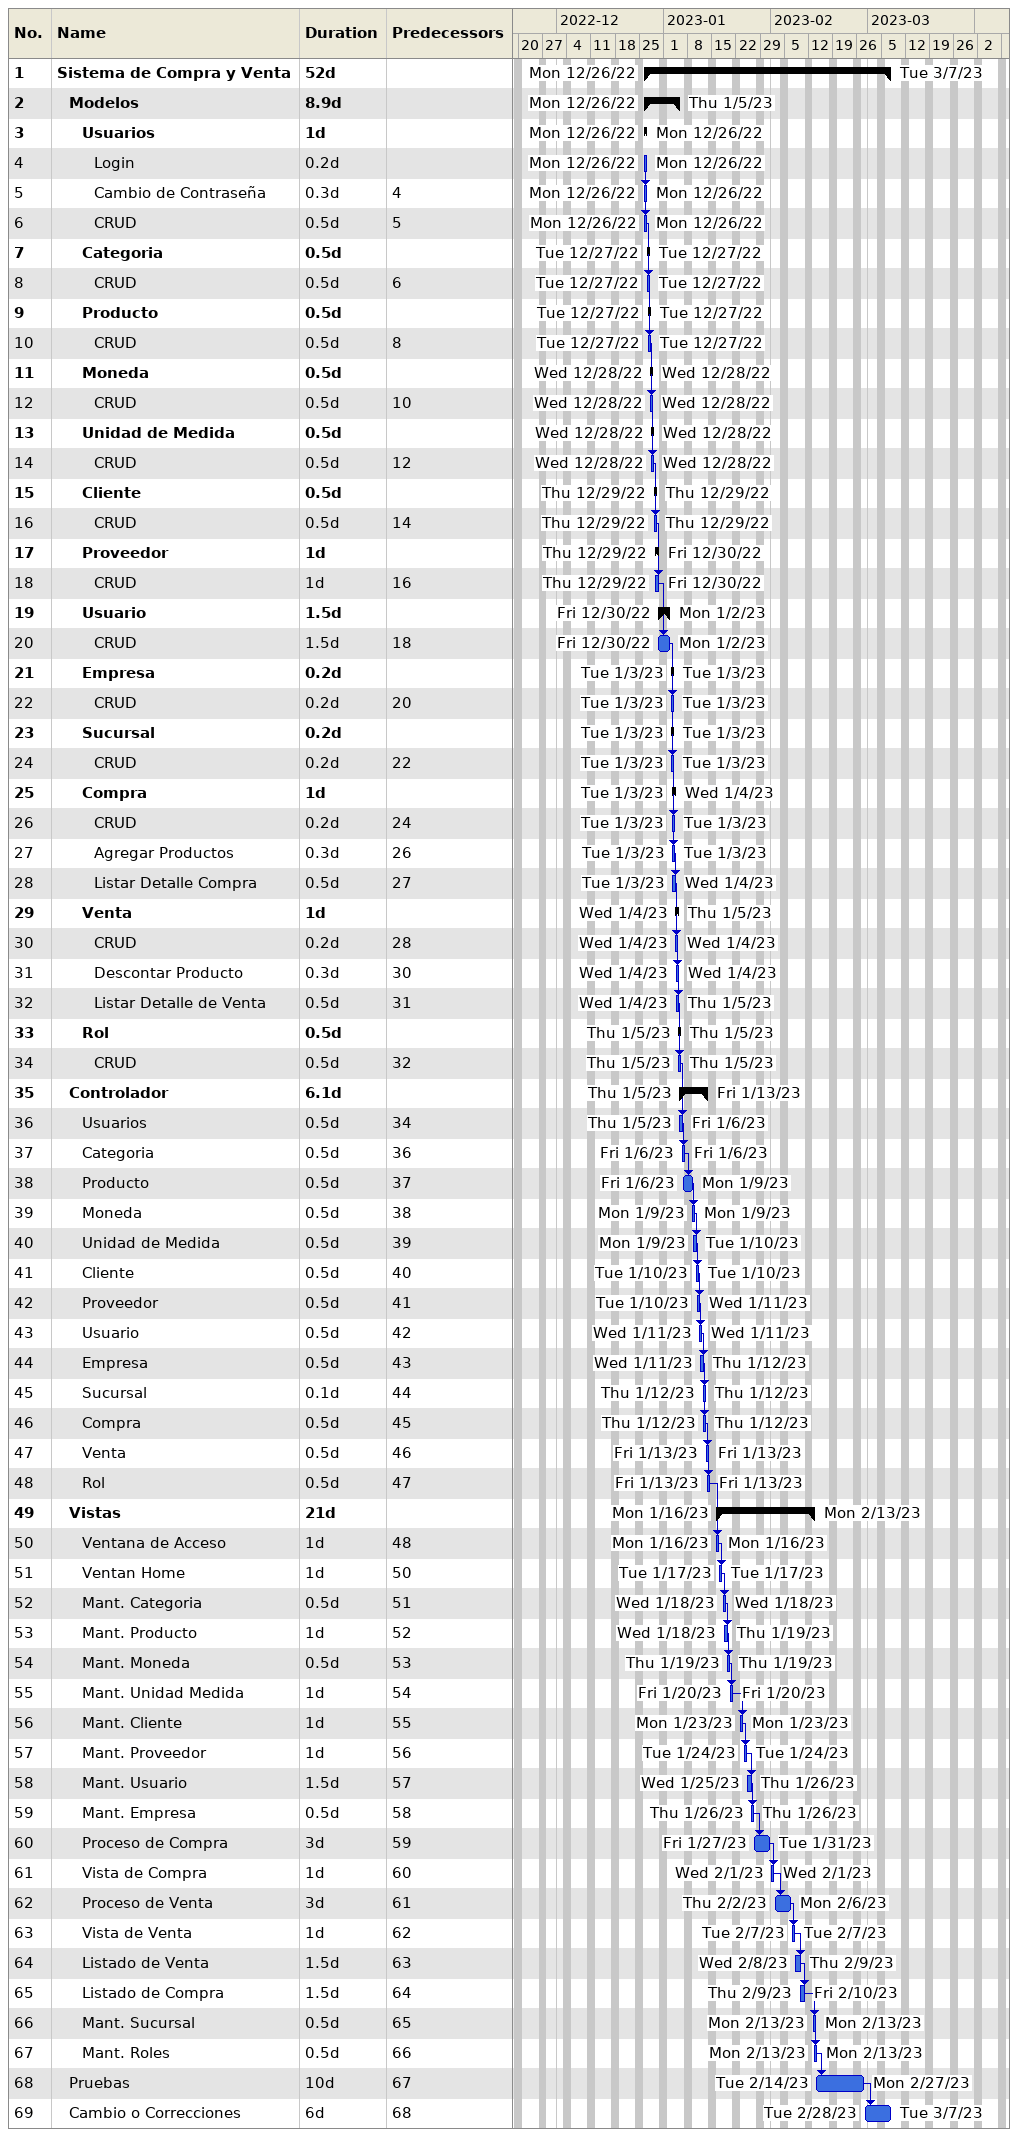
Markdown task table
| ID | Level | Task | Duration | Start | Finish | Predecessors |
|---|---|---|---|---|---|---|
| 1 | 1 | **Sistema de Compra y Venta** | 52d | 2022-12-26 | 2023-03-07 |  |
| 2 | 2 | **Modelos** | 8.9d | 2022-12-26 | 2023-01-05 |  |
| 3 | 3 | **Usuarios** | 1d | 2022-12-26 | 2022-12-26 |  |
| 4 | 4 | Login | 0.2d | 2022-12-26 | 2022-12-26 |  |
| 5 | 4 | Cambio de Contraseña | 0.3d | 2022-12-26 | 2022-12-26 | 4 |
| 6 | 4 | CRUD | 0.5d | 2022-12-26 | 2022-12-26 | 5 |
| 7 | 3 | **Categoria** | 0.5d | 2022-12-27 | 2022-12-27 |  |
| 8 | 4 | CRUD | 0.5d | 2022-12-27 | 2022-12-27 | 6 |
| 9 | 3 | **Producto** | 0.5d | 2022-12-27 | 2022-12-27 |  |
| 10 | 4 | CRUD | 0.5d | 2022-12-27 | 2022-12-27 | 8 |
| 11 | 3 | **Moneda** | 0.5d | 2022-12-28 | 2022-12-28 |  |
| 12 | 4 | CRUD | 0.5d | 2022-12-28 | 2022-12-28 | 10 |
| 13 | 3 | **Unidad de Medida** | 0.5d | 2022-12-28 | 2022-12-28 |  |
| 14 | 4 | CRUD | 0.5d | 2022-12-28 | 2022-12-28 | 12 |
| 15 | 3 | **Cliente** | 0.5d | 2022-12-29 | 2022-12-29 |  |
| 16 | 4 | CRUD | 0.5d | 2022-12-29 | 2022-12-29 | 14 |
| 17 | 3 | **Proveedor** | 1d | 2022-12-29 | 2022-12-30 |  |
| 18 | 4 | CRUD | 1d | 2022-12-29 | 2022-12-30 | 16 |
| 19 | 3 | **Usuario** | 1.5d | 2022-12-30 | 2023-01-02 |  |
| 20 | 4 | CRUD | 1.5d | 2022-12-30 | 2023-01-02 | 18 |
| 21 | 3 | **Empresa** | 0.2d | 2023-01-03 | 2023-01-03 |  |
| 22 | 4 | CRUD | 0.2d | 2023-01-03 | 2023-01-03 | 20 |
| 23 | 3 | **Sucursal** | 0.2d | 2023-01-03 | 2023-01-03 |  |
| 24 | 4 | CRUD | 0.2d | 2023-01-03 | 2023-01-03 | 22 |
| 25 | 3 | **Compra** | 1d | 2023-01-03 | 2023-01-04 |  |
| 26 | 4 | CRUD | 0.2d | 2023-01-03 | 2023-01-03 | 24 |
| 27 | 4 | Agregar Productos | 0.3d | 2023-01-03 | 2023-01-03 | 26 |
| 28 | 4 | Listar Detalle Compra | 0.5d | 2023-01-03 | 2023-01-04 | 27 |
| 29 | 3 | **Venta** | 1d | 2023-01-04 | 2023-01-05 |  |
| 30 | 4 | CRUD | 0.2d | 2023-01-04 | 2023-01-04 | 28 |
| 31 | 4 | Descontar Producto | 0.3d | 2023-01-04 | 2023-01-04 | 30 |
| 32 | 4 | Listar Detalle de Venta | 0.5d | 2023-01-04 | 2023-01-05 | 31 |
| 33 | 3 | **Rol** | 0.5d | 2023-01-05 | 2023-01-05 |  |
| 34 | 4 | CRUD | 0.5d | 2023-01-05 | 2023-01-05 | 32 |
| 35 | 2 | **Controlador** | 6.1d | 2023-01-05 | 2023-01-13 |  |
| 36 | 3 | Usuarios | 0.5d | 2023-01-05 | 2023-01-06 | 34 |
| 37 | 3 | Categoria | 0.5d | 2023-01-06 | 2023-01-06 | 36 |
| 38 | 3 | Producto | 0.5d | 2023-01-06 | 2023-01-09 | 37 |
| 39 | 3 | Moneda | 0.5d | 2023-01-09 | 2023-01-09 | 38 |
| 40 | 3 | Unidad de Medida | 0.5d | 2023-01-09 | 2023-01-10 | 39 |
| 41 | 3 | Cliente | 0.5d | 2023-01-10 | 2023-01-10 | 40 |
| 42 | 3 | Proveedor | 0.5d | 2023-01-10 | 2023-01-11 | 41 |
| 43 | 3 | Usuario | 0.5d | 2023-01-11 | 2023-01-11 | 42 |
| 44 | 3 | Empresa | 0.5d | 2023-01-11 | 2023-01-12 | 43 |
| 45 | 3 | Sucursal | 0.1d | 2023-01-12 | 2023-01-12 | 44 |
| 46 | 3 | Compra | 0.5d | 2023-01-12 | 2023-01-12 | 45 |
| 47 | 3 | Venta | 0.5d | 2023-01-13 | 2023-01-13 | 46 |
| 48 | 3 | Rol | 0.5d | 2023-01-13 | 2023-01-13 | 47 |
| 49 | 2 | **Vistas** | 21d | 2023-01-16 | 2023-02-13 |  |
| 50 | 3 | Ventana de Acceso | 1d | 2023-01-16 | 2023-01-16 | 48 |
| 51 | 3 | Ventan Home | 1d | 2023-01-17 | 2023-01-17 | 50 |
| 52 | 3 | Mant. Categoria | 0.5d | 2023-01-18 | 2023-01-18 | 51 |
| 53 | 3 | Mant. Producto | 1d | 2023-01-18 | 2023-01-19 | 52 |
| 54 | 3 | Mant. Moneda | 0.5d | 2023-01-19 | 2023-01-19 | 53 |
| 55 | 3 | Mant. Unidad Medida | 1d | 2023-01-20 | 2023-01-20 | 54 |
| 56 | 3 | Mant. Cliente | 1d | 2023-01-23 | 2023-01-23 | 55 |
| 57 | 3 | Mant. Proveedor | 1d | 2023-01-24 | 2023-01-24 | 56 |
| 58 | 3 | Mant. Usuario | 1.5d | 2023-01-25 | 2023-01-26 | 57 |
| 59 | 3 | Mant. Empresa | 0.5d | 2023-01-26 | 2023-01-26 | 58 |
| 60 | 3 | Proceso de Compra | 3d | 2023-01-27 | 2023-01-31 | 59 |
| 61 | 3 | Vista de Compra | 1d | 2023-02-01 | 2023-02-01 | 60 |
| 62 | 3 | Proceso de Venta | 3d | 2023-02-02 | 2023-02-06 | 61 |
| 63 | 3 | Vista de Venta | 1d | 2023-02-07 | 2023-02-07 | 62 |
| 64 | 3 | Listado de Venta | 1.5d | 2023-02-08 | 2023-02-09 | 63 |
| 65 | 3 | Listado de Compra | 1.5d | 2023-02-09 | 2023-02-10 | 64 |
| 66 | 3 | Mant. Sucursal | 0.5d | 2023-02-13 | 2023-02-13 | 65 |
| 67 | 3 | Mant. Roles | 0.5d | 2023-02-13 | 2023-02-13 | 66 |
| 68 | 2 | Pruebas | 10d | 2023-02-14 | 2023-02-27 | 67 |
| 69 | 2 | Cambio o Correcciones | 6d | 2023-02-28 | 2023-03-07 | 68 |
